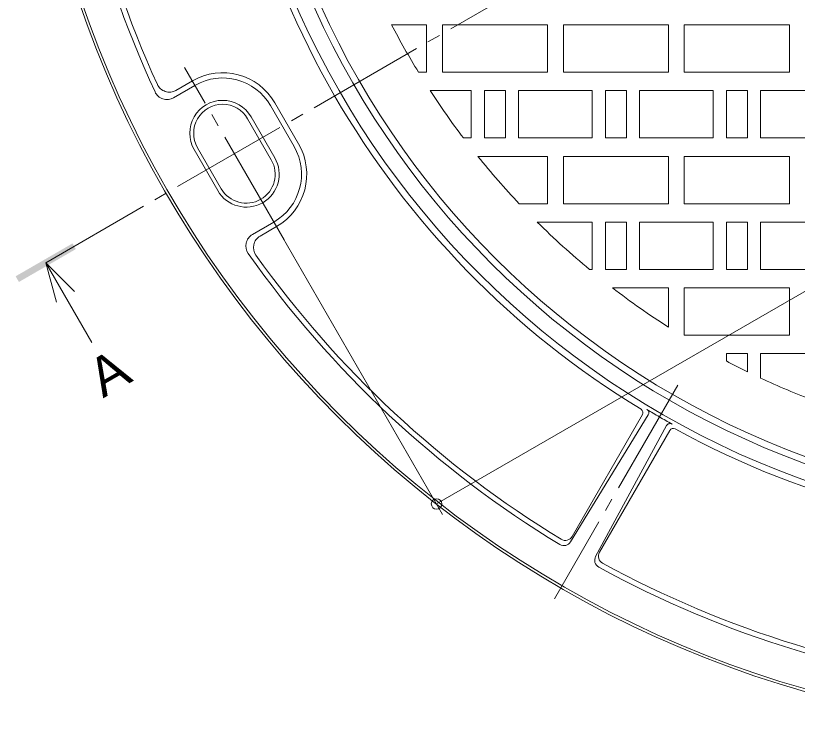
# Model space of a CAD drawing. Units: millimetres, scale not verified. Extents: x -778 to 950, y -675 to 686.
# Drawn here: x -770.3 to -473, y -169.5 to 103 of the extents above; entities that cross this region are included whole.
import ezdxf
from ezdxf.enums import TextEntityAlignment as Align

# ---------------------------------------------------------------- set-up
doc = ezdxf.new("R2010")
doc.units = ezdxf.units.MM
doc.header["$LTSCALE"] = 5
doc.header["$PDMODE"] = 32
doc.header["$PDSIZE"] = 4
doc.linetypes.add('CHAIN2', pattern=[12, 9, -1, 1, -1])
for name, color, linetype, lineweight in [('0-0_通り芯', 2, 'CHAIN2', 9), ('0-1_躯体', 2, 'Continuous', 9), ('0-2_仕上', 3, 'Continuous', 9), ('0-4_その他', 7, 'Continuous', 9), ('0-5_寸法', 7, 'Continuous', 9)]:
    doc.layers.add(name, color=color, linetype=linetype, lineweight=lineweight)
doc.styles.add('ＭＳ ゴシック', font='')
doc.styles.get('ＭＳ ゴシック').set_extended_font_data('MS Gothic')

msp = doc.modelspace()

# ---------------------------------------------------------------- linework, layer by layer
at = {"layer": '0-0_通り芯'}
msp.add_line((-358.046, 240.455), (-758.898, 9.023), dxfattribs=at)
at = {"layer": '0-1_躯体'}
for p, q in [((-703.136, 78.168), (-709.403, 74.55)), ((-702.136, 76.436), (-710.303, 71.721)), ((-664.449, 53.161), (-673.449, 68.75)), ((-662.717, 54.161), (-671.717, 69.75)), ((-673.11, 48.161), (-682.11, 63.75)), ((-671.811, 48.911), (-680.811, 64.5)), ((-693.461, 36.411), (-702.461, 52)), ((-692.162, 37.161), (-701.162, 52.75)), ((-672.136, 24.475), (-680.303, 19.759)), ((-671.136, 22.743), (-677.403, 19.124)), ((-529.751, -48.868), (-559.305, -97.129)), ((-531.951, -48.756), (-558.691, -95.071)), ((-522.755, -52.907), (-549.773, -102.632)), ((-521.558, -54.756), (-548.298, -101.071))]:
    msp.add_line(p, q, dxfattribs=at)
for radius in [410, 409, 333.5, 327.5]:
    msp.add_circle((-358.046, 240.455), radius, dxfattribs=at)
for centre, radius, start, end in [((-358.046, 240.455), 336, 181.27334, 238.72666), ((-358.046, 240.455), 396, 181.23961, 204.86435), ((-358.046, 240.455), 394, 181.31895, 204.54202), ((-691.636, 58.25), 23, 30, 120), ((-691.636, 58.25), 21, 30, 120), ((-711.903, 78.88), 5, 204.54202, 300), ((-712.803, 76.051), 5, 204.86435, 300), ((-691.636, 58.25), 12.5, 30, 210), ((-691.636, 58.25), 11, 30, 210), ((-682.636, 42.661), 23, 300, 30), ((-682.636, 42.661), 21, 300, 30), ((-682.636, 42.661), 12.5, 210, 30), ((-682.636, 42.661), 11, 210, 30), ((-677.803, 15.429), 5, 120, 215.13565), ((-674.903, 14.794), 5, 120, 215.45798), ((-358.046, 240.455), 396, 215.13565, 238.76039), ((-358.046, 240.455), 394, 215.45798, 238.68105), ((-533.25, -48.006), 1.5, 330, 58.72666), ((-531.03, -48.084), 1.5, 328.51783, 59.05665), ((-358.046, 240.455), 334.921, 239.05665, 240), ((-358.046, 240.455), 334.921, 240, 240.94335), ((-521.437, -53.623), 1.5, 60.94335, 151.48217), ((-520.259, -55.506), 1.5, 61.27334, 150), ((-358.046, 240.455), 336, 241.27334, 298.72666), ((-561.289, -93.571), 3, 238.68105, 330), ((-561.863, -95.562), 3, 238.76039, 328.51783), ((-545.7, -102.571), 3, 150, 241.31895), ((-547.137, -104.064), 3, 151.48217, 241.23961), ((-358.046, 240.455), 396, 241.23961, 264.86435), ((-358.046, 240.455), 394, 241.31895, 264.54202)]:
    msp.add_arc(centre, radius, start, end, dxfattribs=at)
at = {"layer": '0-2_仕上'}
for p, q in [((-627.37, 99.455), (-614.046, 99.455)), ((-614.046, 99.455), (-614.046, 81.455)), ((-608.046, 99.455), (-568.046, 99.455)), ((-568.046, 99.455), (-568.046, 81.455)), ((-562.046, 99.455), (-522.046, 99.455)), ((-522.046, 99.455), (-522.046, 81.455)), ((-516.046, 99.455), (-476.046, 99.455)), ((-476.046, 99.455), (-476.046, 81.455)), ((-617.151, 81.455), (-614.046, 81.455)), ((-612.723, 74.455), (-597.046, 74.455)), ((-597.046, 56.455), (-597.046, 74.455)), ((-592.046, 56.455), (-592.046, 74.455)), ((-579.046, 56.455), (-579.046, 74.455)), ((-551.046, 74.455), (-579.046, 74.455)), ((-551.046, 56.455), (-551.046, 74.455)), ((-538.046, 56.455), (-538.046, 74.455)), ((-505.046, 56.455), (-505.046, 74.455)), ((-492.046, 56.455), (-492.046, 74.455)), ((-487.046, 56.455), (-487.046, 74.455)), ((-459.046, 74.455), (-487.046, 74.455)), ((-600.038, 56.455), (-597.046, 56.455)), ((-551.046, 56.455), (-579.046, 56.455)), ((-538.046, 56.455), (-546.046, 56.455)), ((-505.046, 56.455), (-533.046, 56.455)), ((-492.046, 56.455), (-500.046, 56.455)), ((-459.046, 56.455), (-487.046, 56.455)), ((-594.552, 49.456), (-568.046, 49.456)), ((-568.046, 49.456), (-568.046, 31.455)), ((-562.046, 49.456), (-522.046, 49.456)), ((-522.046, 49.456), (-522.046, 31.455)), ((-516.046, 49.456), (-476.046, 49.456)), ((-476.046, 49.456), (-476.046, 31.455)), ((-578.806, 31.455), (-568.046, 31.455)), ((-551.046, 24.456), (-571.962, 24.456)), ((-551.046, 6.455), (-551.046, 24.456)), ((-538.046, 6.455), (-538.046, 24.456)), ((-505.046, 6.455), (-505.046, 24.456)), ((-492.046, 6.455), (-492.046, 24.456)), ((-487.046, 6.455), (-487.046, 24.456)), ((-459.046, 24.456), (-487.046, 24.456)), ((-551.046, 6.455), (-552.108, 6.455)), ((-538.046, 6.455), (-546.046, 6.455)), ((-505.046, 6.455), (-533.046, 6.455)), ((-492.046, 6.455), (-500.046, 6.455)), ((-459.046, 6.455), (-487.046, 6.455)), ((-516.046, -0.544), (-476.046, -0.544)), ((-476.046, -0.544), (-476.046, -18.544)), ((-500.046, -25.544), (-492.046, -25.544)), ((-500.046, -28.342), (-500.046, -25.544)), ((-492.046, -32.418), (-492.046, -25.544)), ((-487.046, -34.817), (-487.046, -25.544))]:
    msp.add_line(p, q, dxfattribs=at)
for points in [[(-608.046, 99.455), (-608.046, 81.455), (-568.046, 81.455)], [(-562.046, 99.455), (-562.046, 81.455), (-522.046, 81.455)], [(-516.046, 99.455), (-516.046, 81.455), (-476.046, 81.455)], [(-592.046, 56.455), (-584.046, 56.455), (-584.046, 74.455), (-592.046, 74.455)], [(-546.046, 56.455), (-546.046, 74.455), (-538.046, 74.455)], [(-533.046, 56.455), (-533.046, 74.455), (-505.046, 74.455)], [(-500.046, 56.455), (-500.046, 74.455), (-492.046, 74.455)], [(-562.046, 49.456), (-562.046, 31.455), (-522.046, 31.455)], [(-516.046, 49.456), (-516.046, 31.455), (-476.046, 31.455)], [(-546.046, 6.455), (-546.046, 24.456), (-538.046, 24.456)], [(-533.046, 6.455), (-533.046, 24.456), (-505.046, 24.456)], [(-500.046, 6.455), (-500.046, 24.456), (-492.046, 24.456)], [(-543.344, -0.544), (-522.046, -0.544), (-522.046, -15.513)], [(-516.046, -0.544), (-516.046, -18.544), (-476.046, -18.544)], [(-459.046, -43.544), (-459.046, -25.544), (-487.046, -25.544)]]:
    msp.add_lwpolyline(points, dxfattribs=at)
msp.add_circle((-358.046, 240.455), 325, dxfattribs=at)
for start, end in [(207.63358, 211.53545), (213.09659, 217.24777), (218.924, 223.4325), (225.27771, 230.33026), (232.44444, 237.35217), (242.15343, 243.84573), (244.89099, 249.10088)]:
    msp.add_arc((-358.046, 240.455), 304, start, end, dxfattribs=at)
at = {"layer": '0-4_その他'}
for p, q in [((47.922, 297.297), (-610.257, -82.703)), ((-607.975, -86.655), (-682.136, 41.795))]:
    msp.add_line(p, q, dxfattribs=at)
msp.add_point((-610.257, -82.703), dxfattribs=at)
at = {"layer": '0-5_寸法', "linetype": 'CHAIN2'}
for p, q in [((-668.264, 17.767), (-706.09, 83.285)), ((-518.564, -37.57), (-565.467, -118.808))]:
    msp.add_line(p, q, dxfattribs=at)
at = {"layer": '0-5_寸法', "color": 4}
for q in [(-741.398, -21.287), (-747.934, -1.967), (-754.862, -5.967)]:
    msp.add_line((-758.898, 9.023), q, dxfattribs=at)
msp.add_solid([(-769.099, 1.691), (-747.448, 14.191), (-770.349, 3.856), (-748.698, 16.356)], dxfattribs=at)

# ---------------------------------------------------------------- texts
at = {"layer": '0-5_寸法', "color": 2, "style": 'ＭＳ ゴシック'}
msp.add_text('Ａ', height=14.66, rotation=30, dxfattribs=at).set_placement((-737.558, -47.938), align=Align.BOTTOM_LEFT)

doc.saveas('drawing.dxf')
